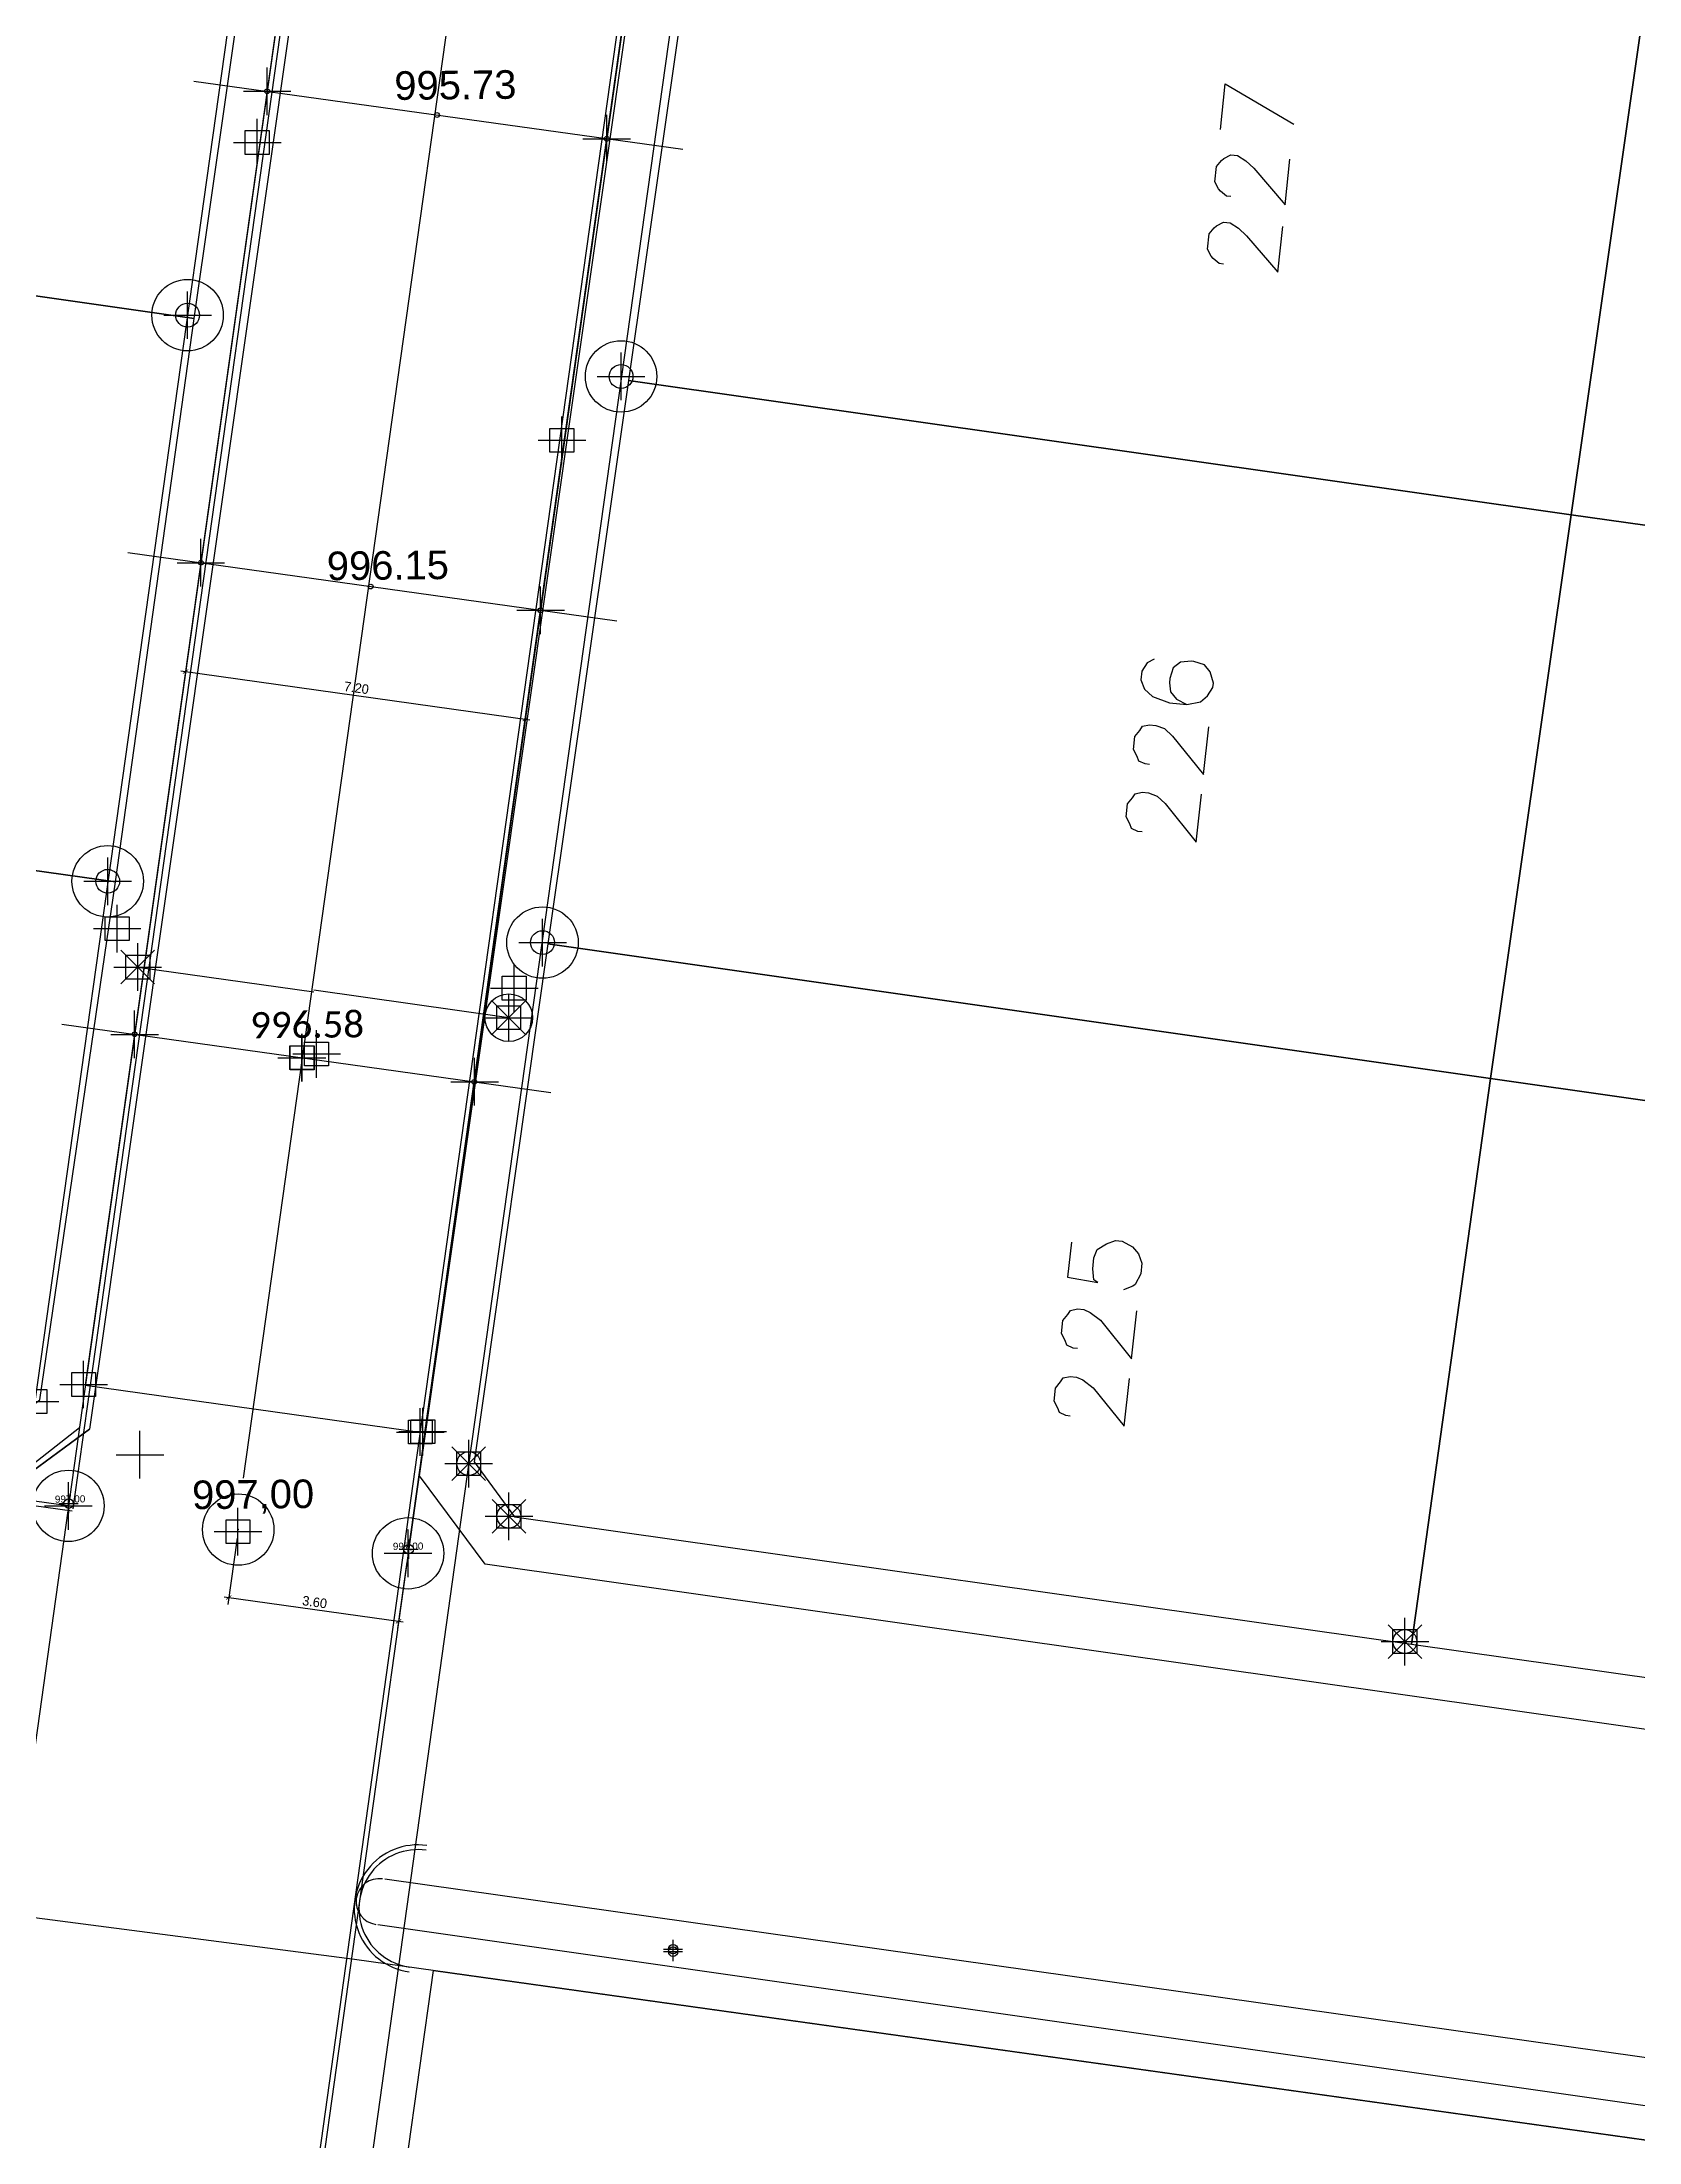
# Model space of a CAD drawing. Header units: metres. Extents: x -977055 to 805873, y -1033982 to 242021.
# Drawn here: x 957.21 to 990.73, y 1032.73 to 1076.83 of the extents above; entities that cross this region are included whole.
import ezdxf

# ---------------------------------------------------------------- set-up
doc = ezdxf.new("R2010")
doc.units = ezdxf.units.M
doc.header["$PDMODE"] = 32
doc.header["$PDSIZE"] = 1.5
for name, color, linetype in [('12-CONDICIONES EXISTENTES', 2, 'Continuous'), ('C-ANNO-MATC-TEXT', 150, 'Continuous'), ('C-ROAD-PROF-TEXT', 11, 'Continuous'), ('LOTE 243', 6, 'Continuous'), ('PUNTOS V', 4, 'Continuous'), ('V-NODE', 1, 'Continuous'), ('V-SITE-VEGE', 80, 'Continuous')]:
    doc.layers.add(name, color=color, linetype=linetype)
doc.layers.add('PDF2_area escolar', color=7, linetype='Continuous', true_color=0x989898)
doc.layers.add('PDF_Geometry', color=7, linetype='Continuous', true_color=0x797979)
doc.styles.add('CITY2', font='stylu.ttf', dxfattribs={"height": 0.2})
doc.styles.get("Standard").update_dxf_attribs({"font": 'arial.ttf'})
doc.dimstyles.new('COTAS2', dxfattribs={"dimtxt": 0.02, "dimasz": 0.1, "dimexe": 0.15, "dimexo": 0.08, "dimgap": 0.05, "dimtad": 1, "dimzin": 0, "dimdsep": 46, "dimtxsty": 'CITY2', "dimblk": 'ARCHTICK', "dimcen": 1, "dimdle": 0.1, "dimclrd": 1, "dimclre": 1, "dimclrt": 2, "dimadec": 0, "dimazin": 0, "dimtfac": 1, "dimtofl": 0, "dimtmove": 0, "dimatfit": 3, "dimldrblk": 'ARCHTICK', "dimfxl": 0.18, "dimtolj": 1, "dimtzin": 0, "dimarcsym": 0})

# ---------------------------------------------------------------- blocks, each defined once
blk = doc.blocks.new('*U2498')
at = {"color": 0, "linetype": 'ByBlock', "lineweight": -2, "transparency": 16777216}
for p, q in [((0, -1), (0, 1)), ((-1, 0), (1, 0))]:
    blk.add_line(p, q, dxfattribs=at)
blk.add_lwpolyline([(-0.5, -0.5), (-0.5, 0.5), (0.5, 0.5), (0.5, -0.5)], close=True, dxfattribs=at)
blk = doc.blocks.new('*U2789', base_point=(957.058, 1048.277, 997.518))
at = {"layer": 'V-NODE', "color": 130, "lineweight": -2, "xscale": 0.5, "yscale": 0.5, "zscale": 0.5}
blk.add_blockref('*U2498', (957.058, 1048.277, 997.518), dxfattribs=at)
blk = doc.blocks.new('*U2804', base_point=(967.009, 1045.867, 997.595))
at = {"layer": 'V-NODE', "color": 130, "lineweight": -2, "xscale": 0.5, "yscale": 0.5, "zscale": 0.5}
blk.add_blockref('*U2498', (967.009, 1045.867, 997.595), dxfattribs=at)
blk = doc.blocks.new('*U2807', base_point=(966.165, 1046.973, 997.573))
at = {"layer": 'V-NODE', "color": 130, "lineweight": -2, "xscale": 0.5, "yscale": 0.5, "zscale": 0.5}
blk.add_blockref('*U2498', (966.165, 1046.973, 997.573), dxfattribs=at)
blk = doc.blocks.new('*U2810', base_point=(985.819, 1043.236, 997.808))
at = {"layer": 'V-NODE', "color": 130, "lineweight": -2, "xscale": 0.5, "yscale": 0.5, "zscale": 0.5}
blk.add_blockref('*U2498', (985.819, 1043.236, 997.808), dxfattribs=at)
blk = doc.blocks.new('*U2823')
at = {"color": 0, "linetype": 'ByBlock', "lineweight": -2, "transparency": 16777216}
for p, q in [((-0.7071067811865476, -0.7071067811865476), (0.7071067811865476, 0.7071067811865476)), ((-0.7071067811865476, 0.7071067811865476), (0.7071067811865476, -0.7071067811865476))]:
    blk.add_line(p, q, dxfattribs=at)
blk.add_circle((0, 0), 0.5, dxfattribs=at)
blk = doc.blocks.new('*U2838', base_point=(967.009, 1045.867, 997.595))
at = {"layer": 'V-NODE', "color": 50, "lineweight": -2, "xscale": 0.5, "yscale": 0.5, "zscale": 0.5}
blk.add_blockref('*U2823', (967.009, 1045.867, 997.595), dxfattribs=at)
blk = doc.blocks.new('*U2841', base_point=(966.165, 1046.973, 997.573))
at = {"layer": 'V-NODE', "color": 50, "lineweight": -2, "xscale": 0.5, "yscale": 0.5, "zscale": 0.5}
blk.add_blockref('*U2823', (966.165, 1046.973, 997.573), dxfattribs=at)
blk = doc.blocks.new('*U2844', base_point=(985.819, 1043.236, 997.808))
at = {"layer": 'V-NODE', "color": 50, "lineweight": -2, "xscale": 0.5, "yscale": 0.5, "zscale": 0.5}
blk.add_blockref('*U2823', (985.819, 1043.236, 997.808), dxfattribs=at)
blk = doc.blocks.new('base')
at = {"layer": 'PDF_Geometry', "lineweight": 25, "extrusion": (-0.0007874166417946805, 0.0633644376725456, 0.9979901442466627)}
for points, elevation in [([(-314.3552819679592, -197.288328509713), (-299.6011355210287, -195.6808180470181), (-292.7439177582637, -194.188423358189), (-282.662948257382, -192.1106340516308), (-274.4763597311322, -190.3610624671207), (-258.0365534531994, -185.1542219933494), (-248.0293833124518, -180.6098816317743), (-240.5388730459387, -177.7099154838506), (-228.6433763332012, -174.0422723837931), (-222.7333490577522, -172.7139865559868), (-217.3844782585458, -171.0398673987778), (-209.934716274275, -169.2478944648578), (-202.1600529677526, -164.759179990033), (-196.1955155376124, -160.284237653118), (-195.0726549845591, -159.8166968121014), (-178.094814639811, -157.4569346023494), (-154.2977462807728, -156.6143117616438), (-136.6673344922945, -154.6113964854389), (-124.4364601882693, -153.1635935482933), (-118.0655043404745, -151.4735015854369), (-100.7902966838343, -146.6455352535), (-80.95492233695109, -140.9667423377788), (-73.38455830766388, -139.3284122613087), (-61.69391873819029, -135.8215718879393), (-40.50438788576779, -131.6043129854339), (-37.7266973809482, -130.8724353794983), (-17.66112228271595, -129.4411323176498), (1.311326940559981, -127.4607918503023), (21.09219113275145, -124.9286554436886), (41.00632404127121, -122.8299135990616), (47.37618468792716, -123.4582366358462), (63.59242301410231, -123.186151339279), (81.4023688686827, -124.3117190987972), (85.63932086076117, -96.07220161470705), (88.70494628227688, -66.39317732569197), (92.81084049122336, -40.78101362330841), (97.16015998885986, -22.38567315100005), (100.5964250127508, -1.561781637611383), (102.4825201206243, 8.319847787536474), (109.6910061566435, 37.36063063676244), (117.5278049639873, 76.62006330413116), (126.2165255562537, 115.6377442808987), (131.5129944793656, 149.5923503001781), (134.6821642045726, 173.9726126092042), (136.9157149126355, 195.5905993530313), (139.9559967260671, 229.6779162226085), (141.5584555981193, 250.6763723351369), (142.6140777324096, 271.3697434005035), (143.2522986412805, 283.2101823579814), (147.0657642089188, 312.9382202650764), (152.5802840162566, 355.6306631493014), (153.5538003927352, 396.0415753157624), (150.869116329812, 418.0202524625785), (151.7766024087249, 438.638728966674), (150.9593231761023, 458.0275047451501), (151.7766024087249, 438.638728966674), (150.869116329812, 418.0202524625785), (153.5538003927352, 396.0415753157624), (152.5802840162566, 355.6306631493014), (147.0657642089188, 312.9382202650764), (143.2522986412805, 283.2101823579814), (142.6140777324096, 271.3697434005035), (141.5584555981193, 250.6763723351369), (139.9559967260671, 229.6779162226085), (136.9157149126355, 195.5905993530313), (134.6821642045726, 173.9726126092042), (131.5129944793656, 149.5923503001781), (126.2165255562537, 115.6377442808987), (117.5278049639873, 76.62006330413116), (109.6910061566435, 37.36063063676244), (102.4825201206243, 8.319847787536474), (100.5964250127508, -1.561781637611383), (97.16015998885986, -22.38567315100005), (92.81084049122336, -40.78101362330841), (88.70494628227688, -66.39317732569197), (85.63932086076117, -96.07220161470705), (81.4023688686827, -124.3117190987972), (63.59242301410231, -123.186151339279), (47.37618468792716, -123.4582366358462), (41.00632404127121, -122.8299135990616), (21.09219113275145, -124.9286554436886), (1.311326940559981, -127.4607918503023), (-17.66112228271595, -129.4411323176498), (-37.7266973809482, -130.8724353794983), (-40.50438788576779, -131.6043129854339), (-61.69391873819029, -135.8215718879393), (-73.38455830766388, -139.3284122613087), (-80.95492233695109, -140.9667423377788), (-100.7902966838343, -146.6455352535), (-118.0655043404745, -151.4735015854369), (-124.4364601882693, -153.1635935482933), (-136.6673344922945, -154.6113964854389), (-154.2977462807728, -156.6143117616438), (-178.094814639811, -157.4569346023494), (-195.0726549845591, -159.8166968121014), (-196.1955155376124, -160.284237653118), (-202.1600529677526, -164.759179990033), (-209.934716274275, -169.2478944648578), (-217.3844782585458, -171.0398673987778), (-222.7333490577522, -172.7139865559868), (-228.6433763332012, -174.0422723837931), (-240.5388730459387, -177.7099154838506), (-248.0293833124518, -180.6098816317743), (-258.0365534531994, -185.1542219933494), (-274.4763597311322, -190.3610624671207), (-282.662948257382, -192.1106340516308), (-292.7439177582637, -194.188423358189), (-299.6011355210287, -195.6808180470181), (-314.3552819679592, -197.288328509713), (-312.1778944817551, -178.4458316029707), (-309.1458369423215, -157.8978380592135), (-306.8759495529501, -132.8991505854866), (-305.8230654215067, -118.0018170192225), (-298.6426917927975, -78.80241157407607), (-291.0553418804041, -45.07743817465702), (-282.2520531148432, -15.11589338187745), (-275.644913971278, 10.47314791107899), (-270.3186795736881, 33.89796466241295), (-263.824992871361, 63.1639787960239), (-258.1496190100342, 86.40761867954808), (-284.4243546828334, 123.8876732260906)], 0.02550386025637508), ([(-73.97244102600578, -29.12660454935101), (-75.85084919499131, -30.47690731998705), (-73.97244102600578, -29.12660454935101), (-35.50380772019841, -35.05966184508634), (-34.15350494956292, -36.93807001407094), (-44.2678986160869, -102.0299384667073), (-86.66622899545524, -112.5488270505677), (-88.33483108513258, -111.0030379391028), (-75.85084919499131, -30.47690731998705)], 0.02550386025638218), ([(-99.930903534681, -57.53138768836305), (-100.0465463781944, -58.49124484698972), (-101.4722913106713, -57.62390812244914)], 0.02550386025607176), ([(-100.1313593424726, -56.11610875946046), (-100.0399443749844, -56.12712236360477), (-99.91383552789623, -56.23505773730983), (-99.87363484622342, -56.28627202312538), (-99.79874028495139, -56.43440807850282), (-99.83728789945579, -56.75436046471177), (-99.94522327316047, -56.88046931180037), (-99.99643755897728, -56.92066999347205), (-100.1445736143537, -56.99556455474374), (-100.2816960655857, -56.97904414852706), (-100.4535123964185, -56.86560197275143), (-100.6198219251789, -56.70645231323014), (-101.2685396340052, -55.93273122391504), (-101.3841824775184, -56.89258838254284)], 0.02550386025604734), ([(-99.96064847823834, -54.69917676339239), (-99.86923351075009, -54.7101903675367), (-99.7431246636619, -54.81812574124017), (-99.70292398198912, -54.8693400270564), (-99.6280294207172, -55.01747608243338), (-99.66657703522158, -55.33742846864143), (-99.77451240892604, -55.4635373157307), (-99.82572669474263, -55.50373799740238), (-99.9738627501192, -55.57863255867544), (-100.1109852013518, -55.56211215245943), (-100.2828015321846, -55.44866997668176), (-100.4491110609452, -55.2895203171616), (-101.0978287697705, -54.51579922784516), (-101.2134716132846, -55.4756563864734)], 0.02550386025632179), ([(-98.40441389411967, -46.400788863073), (-98.25627783874253, -46.32589430180063), (-98.14283566296612, -46.15407797096911), (-98.12080845467784, -45.97124803599191), (-98.19019621387791, -45.77740449687108), (-98.35650574263852, -45.61825483734933), (-98.71115200844827, -45.48278545328509), (-99.07681187840126, -45.43873103670877), (-99.36207038501047, -45.497105191764), (-99.515713242459, -45.61770723678089), (-99.62915541823564, -45.78952356761378), (-99.64016902238001, -45.88093853510102), (-99.57628806525166, -46.12048955796637), (-99.4556860202358, -46.27413241541595), (-99.23265540358639, -46.34737390951944), (-99.18694791984257, -46.35288071159182), (-98.95290369904983, -46.33470723820827), (-98.7992608416014, -46.21410519319138), (-98.72601934749629, -45.99107457654273), (-98.7150057433523, -45.89965960905526), (-98.73868601880851, -45.71132287200614), (-98.85928806382461, -45.55768001455678), (-99.07681187840126, -45.43873103670877)], 0.02550386025632179), ([(-98.27720984589278, -44.19030923713562), (-98.18579487840455, -44.20132284127946), (-98.0541792292442, -44.26355073124159), (-98.01948534964359, -44.36047250080122), (-97.94459078837168, -44.50860855617842), (-97.97763160080365, -44.78285345864309), (-98.08556697450857, -44.9089623057319), (-98.14228806239699, -44.99487047114766), (-98.28491731570125, -45.02405754867505), (-98.4220397669339, -45.00753714245858), (-98.59936289983867, -44.93980245042658), (-98.76567242859953, -44.78065279090688), (-99.4088833353528, -43.9612242178459), (-99.53003298093883, -44.96678886021822)], 0.02550386025611351), ([(-98.10649898165872, -42.77337724106708), (-98.01508401417003, -42.78439084521163), (-97.88346836501034, -42.84661873517147), (-97.8487744854095, -42.94354050473132), (-97.77387992413713, -43.09167656010853), (-97.80692073656968, -43.36592146257342), (-97.91485611027436, -43.49203030966201), (-97.97157719816302, -43.57793847507754), (-98.11420645146752, -43.60712555260675), (-98.25132890269983, -43.59060514639028), (-98.42865203560459, -43.52287045435691), (-98.59496156436532, -43.36372079483721), (-99.23817247111884, -42.54429222177691), (-99.35932211670429, -43.54985686414855)], 0.02550386025637419), ([(-96.51171678303557, -34.15503695453943), (-96.42360794988242, -33.42371721463244), (-97.05800592022875, -33.30091450187959), (-96.97209775481234, -33.35763558976705), (-96.95392428142783, -33.59167981056026), (-96.98145829178841, -33.82021722928062), (-97.04919298382121, -33.99754036218589), (-97.2485433250144, -34.11263560513062), (-97.44238686413456, -34.18202336433016), (-97.57950931536767, -34.16550295811415), (-97.79703312994431, -34.04655398026478), (-97.91763517496041, -33.89291112281678), (-97.98702293416048, -33.6990675836955), (-97.95948892380024, -33.47053016497469), (-97.84053994595143, -33.25300635039841), (-97.78932566013563, -33.21280566872649), (-97.59548212101441, -33.14341790952537)], 0.02550386025616591), ([(-96.61305015352924, -31.91702331824215), (-96.52163518604078, -31.92803692238647), (-96.39001953688053, -31.99026481234631), (-96.35532565728084, -32.08718658190752), (-96.28043109600834, -32.23532263728314), (-96.3134719084409, -32.50956753974916), (-96.4214072821457, -32.63567638683708), (-96.47812837003367, -32.72158455225352), (-96.62075762333805, -32.75077162978158), (-96.75788007457103, -32.73425122356512), (-96.8894957237314, -32.67202333360549), (-97.10151273623573, -32.50736687201205), (-97.74472364298938, -31.6879382989529), (-97.86587328857516, -32.69350294132339)], 0.02550386025631068), ([(-96.44233928929505, -30.50009132217253), (-96.35092432180633, -30.51110492631638), (-96.21930867264658, -30.57333281627804), (-96.18461479304665, -30.67025458583788), (-96.10972023177428, -30.81839064121509), (-96.14276104420694, -31.09263554367998), (-96.25069641791137, -31.21874439076858), (-96.30741750579948, -31.30465255618411), (-96.45004675910397, -31.33383963371194), (-96.58716921033682, -31.31731922749503), (-96.71878485949709, -31.25509133753563), (-96.93080187200177, -31.09043487594219), (-97.57401277875552, -30.27100630288303), (-97.69516242434064, -31.27657094525513)], 0.02550386025608997), ([(-84.12115548437995, -27.53292781732723), (-82.77085271374456, -29.41133598631182)], 0.02550386025635709), ([(-81.77357393813107, -19.97907392879555), (-122.465353541187, -13.63906088029588)], 0.02550386025611406)]:
    blk.add_lwpolyline(points, dxfattribs=dict(at, elevation=elevation))
for points, elevation in [([(-138.5755594630554, -126.1879641306944), (-140.2441615527327, -124.6421750192292), (-124.4681969591727, -22.95017329222611), (-122.5842819881156, -21.55416303784578), (-84.12115548437995, -27.53292781732723), (-82.77085271374456, -29.41133598631182), (-95.9151032519651, -114.2631571549079), (-97.51210664924518, -115.9719599262573)], 0.02550386025636975), ([(-78.33936586553749, -53.82627164401858), (-80.18800856004458, -65.70636368259913), (-60.42805584408323, -68.73622055429588), (-58.58491995164742, -56.90183599946055)], 0.02550386025632134), ([(-107.1967609137563, -49.3293944879558), (-109.045403608264, -61.20948652653498), (-89.29095769437465, -64.28505088197558), (-87.44231499986714, -52.40495884339638)], 0.02550386025616769), ([(-126.9567136297187, -46.29953761625766), (-128.7998495221547, -58.13392217109482), (-109.045403608264, -61.20948652653497), (-107.1967609137563, -49.32939448795578)], 0.02550386025630491), ([(-76.54193745684586, -41.98638028711088), (-78.33936586553749, -53.8262716440186), (-58.58491995164742, -56.90183599946057), (-56.73627725713953, -45.02174396087957)], 0.02550386025605755), ([(-105.3536250213213, -37.49500993311862), (-107.1967609137563, -49.32939448795578), (-87.44231499986714, -52.40495884339636), (-85.5991791074312, -40.57057428855921)], 0.02550386025638351), ([(-125.1537784189549, -34.41393877560633), (-126.9567136297187, -46.29953761625767), (-107.1967609137563, -49.3293944879558), (-105.3536250213213, -37.49500993311863)], 0.02550386025606599), ([(-74.81444440792356, -31.11185289090264), (-76.54193745684586, -41.98638028711086), (-56.73627725713953, -45.02174396087977), (-54.9388488484487, -33.18185260397159), (-73.69323692203879, -30.2731453778604)], 0.02550386025633355), ([(-103.5506898105575, -25.60941109246729), (-105.3536250213213, -37.49500993311863), (-85.5991791074312, -40.57057428855922), (-83.91739354225375, -29.69054009027975), (-84.75059425322344, -28.52362512064995)], 0.02550386025615192), ([(-123.4262853700325, -23.53941137939764), (-125.1537784189549, -34.41393877560655), (-105.3536250213213, -37.49500993311862), (-103.5506898105575, -25.60941109246751), (-122.3050778841478, -22.70070386635472)], 0.02550386025637308)]:
    blk.add_lwpolyline(points, close=True, dxfattribs=dict(at, elevation=elevation))
at = {"layer": 'PDF_Geometry', "lineweight": 25, "extrusion": (-0.0007874166417946805, 0.0633644376725456, 0.9979901442466627), "elevation": 0.02550386025608553}
blk.add_lwpolyline([(-122.4774095861508, -13.68425105005593, 0.9999880576315903), (-122.6322106705162, -14.6391187205956), (-81.93492426538862, -20.93342428535051)], format="xyb", dxfattribs=at)
blk = doc.blocks.new('*U3056')
at = {"color": 0, "linetype": 'ByBlock', "lineweight": -2, "transparency": 16777216}
for p, q in [((0, -1), (0, 1)), ((-1, 0), (1, 0))]:
    blk.add_line(p, q, dxfattribs=at)
blk.add_circle((0, 0), 0.5, dxfattribs=at)
blk = doc.blocks.new('*U3173', base_point=(958.586, 1059.202, 997.045))
at = {"layer": 'V-NODE', "color": 90, "lineweight": -2, "xscale": 0.5, "yscale": 0.5, "zscale": 0.5}
blk.add_blockref('*U3056', (958.586, 1059.202, 997.045), dxfattribs=at)
blk = doc.blocks.new('*U3176', base_point=(967.715, 1057.915, 997.068))
at = {"layer": 'V-NODE', "color": 90, "lineweight": -2, "xscale": 0.5, "yscale": 0.5, "zscale": 0.5}
blk.add_blockref('*U3056', (967.715, 1057.915, 997.068), dxfattribs=at)
blk = doc.blocks.new('*U3179', base_point=(960.264, 1071.092, 996.593))
at = {"layer": 'V-NODE', "color": 90, "lineweight": -2, "xscale": 0.5, "yscale": 0.5, "zscale": 0.5}
blk.add_blockref('*U3056', (960.264, 1071.092, 996.593), dxfattribs=at)
blk = doc.blocks.new('*U3182', base_point=(969.364, 1069.805, 996.724))
at = {"layer": 'V-NODE', "color": 90, "lineweight": -2, "xscale": 0.5, "yscale": 0.5, "zscale": 0.5}
blk.add_blockref('*U3056', (969.364, 1069.805, 996.724), dxfattribs=at)
blk = doc.blocks.new('_ArchTick')
at = {"color": 0, "linetype": 'ByBlock', "const_width": 0.15}
blk.add_lwpolyline([(-0.5, -0.5), (0.5, 0.5)], dxfattribs=at)
blk = doc.blocks.new('*D3503')
at = {"layer": 'Defpoints', "color": 0, "transparency": 16777216}
for p in [(961.3123622691455, 1045.483514632513, 1009.435236553606), (964.8777218319315, 1044.985313188366, 1009.435236553606), (964.6927601122137, 1043.661641721949)]:
    blk.add_point(p, dxfattribs=at)
at = {"layer": 'PUNTOS V', "color": 1, "linetype": 'Continuous', "lineweight": -2, "transparency": 16777216}
for p, q in [((961.3012911231622, 1045.40428440011), (961.1066421507088, 1044.01128648034)), ((964.866650685948, 1044.906082955963), (964.6720017134946, 1043.513085036194))]:
    blk.add_line(p, q, dxfattribs=at)
at = {"layer": 'PUNTOS V', "color": 1, "lineweight": -2, "transparency": 16777216}
blk.add_line((961.0283627589242, 1044.173682098575), (964.7917979027173, 1043.64780278947), dxfattribs=at)
at = {"layer": 'PUNTOS V', "color": 1, "lineweight": -2, "transparency": 16777216, "xscale": 0.1, "yscale": 0.1, "zscale": 0.1}
for p, rotation in [((961.1274005494279, 1044.159843166096), 172.0453458767267), ((964.6927601122137, 1043.661641721949), 352.0453458767267)]:
    blk.add_blockref('_ArchTick', p, dxfattribs=dict(at, rotation=rotation))
at = {"layer": 'PUNTOS V', "color": 2, "transparency": 16777216, "insert": (962.9314567199361, 1044.063721754391), "char_height": 0.2, "attachment_point": 5, "rotation": 352.0453458767266, "style": 'CITY2'}
blk.add_mtext('\\A1;3.60', dxfattribs=at)
blk = doc.blocks.new('*D3591')
at = {"layer": 'Defpoints', "color": 0, "transparency": 16777216}
for p in [(960.3418045154847, 1064.462578538573, 1009.435236553606), (967.4717802162247, 1063.460856767393, 1009.435236553606), (967.3518061710859, 1062.6069150331)]:
    blk.add_point(p, dxfattribs=at)
at = {"layer": 'PUNTOS V', "color": 1, "linetype": 'Continuous', "lineweight": -2, "transparency": 16777216}
for p, q in [((960.3306742735828, 1064.383356586343), (960.2009612667796, 1063.460095643848)), ((967.4606499743228, 1063.381634815163), (967.3309369675196, 1062.458373872668))]:
    blk.add_line(p, q, dxfattribs=at)
at = {"layer": 'PUNTOS V', "color": 1, "lineweight": -2, "transparency": 16777216}
blk.add_line((960.1228030300578, 1063.622549606658), (967.4508336113739, 1062.593002230723), dxfattribs=at)
at = {"layer": 'PUNTOS V', "color": 1, "lineweight": -2, "transparency": 16777216, "xscale": 0.1, "yscale": 0.1, "zscale": 0.1}
for p, rotation in [((960.2218304703458, 1063.608636804281), 172.0026081061038), ((967.3518061710859, 1062.6069150331), 352.0026081061038)]:
    blk.add_blockref('_ArchTick', p, dxfattribs=dict(at, rotation=rotation))
at = {"layer": 'PUNTOS V', "color": 2, "transparency": 16777216, "insert": (963.8087875115856, 1063.264146481429), "char_height": 0.2, "attachment_point": 5, "rotation": 352.00260810610376, "style": 'CITY2'}
blk.add_mtext('\\A1;7.20', dxfattribs=at)
blk = doc.blocks.new('*U3818')
at = {"color": 0, "linetype": 'ByBlock', "lineweight": -2, "transparency": 16777216}
for p, q in [((0, -1), (0, 1)), ((-1, 0), (1, 0))]:
    blk.add_line(p, q, dxfattribs=at)
blk = doc.blocks.new('*U3824', base_point=(957.761, 1046.085, 997))
at = {"layer": 'V-NODE', "color": 4, "lineweight": -2, "xscale": 0.5, "yscale": 0.5, "zscale": 0.5}
blk.add_blockref('*U3818', (957.761, 1046.085, 997), dxfattribs=at)
blk = doc.blocks.new('*U3827', base_point=(964.892, 1045.089, 997))
at = {"layer": 'V-NODE', "color": 4, "lineweight": -2, "xscale": 0.5, "yscale": 0.5, "zscale": 0.5}
blk.add_blockref('*U3818', (964.892, 1045.089, 997), dxfattribs=at)
blk = doc.blocks.new('*U3842', base_point=(969.064, 1074.797, 995.73))
at = {"layer": 'V-NODE', "color": 4, "lineweight": -2, "xscale": 0.5, "yscale": 0.5, "zscale": 0.5}
blk.add_blockref('*U3818', (969.064, 1074.797, 995.73), dxfattribs=at)
blk = doc.blocks.new('*U3845', base_point=(961.934, 1075.793, 995.73))
at = {"layer": 'V-NODE', "color": 4, "lineweight": -2, "xscale": 0.5, "yscale": 0.5, "zscale": 0.5}
blk.add_blockref('*U3818', (961.934, 1075.793, 995.73), dxfattribs=at)
blk = doc.blocks.new('*U3848', base_point=(967.673, 1064.894, 996.15))
at = {"layer": 'V-NODE', "color": 4, "lineweight": -2, "xscale": 0.5, "yscale": 0.5, "zscale": 0.5}
blk.add_blockref('*U3818', (967.673, 1064.894, 996.15), dxfattribs=at)
blk = doc.blocks.new('*U3851', base_point=(960.542, 1065.891, 996.15))
at = {"layer": 'V-NODE', "color": 4, "lineweight": -2, "xscale": 0.5, "yscale": 0.5, "zscale": 0.5}
blk.add_blockref('*U3818', (960.542, 1065.891, 996.15), dxfattribs=at)
blk = doc.blocks.new('*U3854', base_point=(959.151, 1055.988, 996.58))
at = {"layer": 'V-NODE', "color": 4, "lineweight": -2, "xscale": 0.5, "yscale": 0.5, "zscale": 0.5}
blk.add_blockref('*U3818', (959.151, 1055.988, 996.58), dxfattribs=at)
blk = doc.blocks.new('*U3857', base_point=(966.288, 1054.992, 996.58))
at = {"layer": 'V-NODE', "color": 4, "lineweight": -2, "xscale": 0.5, "yscale": 0.5, "zscale": 0.5}
blk.add_blockref('*U3818', (966.288, 1054.992, 996.58), dxfattribs=at)
blk = doc.blocks.new('*U3881', base_point=(957.761, 1046.085, 997))
at = {"layer": 'V-NODE', "color": 4, "lineweight": -2, "xscale": 0.5, "yscale": 0.5, "zscale": 0.5}
blk.add_blockref('*U3818', (957.761, 1046.085, 997), dxfattribs=at)
blk = doc.blocks.new('*U4211')
at = {"color": 0, "linetype": 'ByBlock', "lineweight": -2, "transparency": 16777216}
for p, q in [((-0.7071067811865476, -0.7071067811865476), (0.7071067811865476, 0.7071067811865476)), ((-0.7071067811865476, 0.7071067811865476), (0.7071067811865476, -0.7071067811865476))]:
    blk.add_line(p, q, dxfattribs=at)
blk = doc.blocks.new('*U4226', base_point=(959.218, 1057.4, 996.196))
at = {"layer": 'V-NODE', "lineweight": -2, "xscale": 0.5, "yscale": 0.5, "zscale": 0.5}
blk.add_blockref('*U4211', (959.218, 1057.4, 996.196), dxfattribs=at)
blk = doc.blocks.new('*U4227', base_point=(967.006, 1056.338, 996.561))
at = {"layer": 'V-NODE', "lineweight": -2, "xscale": 0.5, "yscale": 0.5, "zscale": 0.5}
blk.add_blockref('*U4211', (967.006, 1056.338, 996.561), dxfattribs=at)
blk = doc.blocks.new('*U4239')
at = {"color": 0, "linetype": 'ByBlock', "lineweight": -2, "transparency": 16777216}
for p, q in [((0, -1), (0, 1)), ((-1, 0), (1, 0))]:
    blk.add_line(p, q, dxfattribs=at)
blk.add_lwpolyline([(-0.5, -0.5), (-0.5, 0.5), (0.5, 0.5), (0.5, -0.5)], close=True, dxfattribs=at)
blk = doc.blocks.new('*U4553')
at = {"color": 0, "linetype": 'ByBlock', "lineweight": -2, "transparency": 16777216}
for p, q in [((-1, 0), (1, 0)), ((0, -1), (0, 1))]:
    blk.add_line(p, q, dxfattribs=at)
blk.add_circle((0, 0), 0.5, dxfattribs=at)
blk = doc.blocks.new('*U4616', base_point=(970.457, 1036.724, 998.022))
at = {"layer": 'V-NODE', "lineweight": -2, "xscale": 0.2, "yscale": 0.2, "zscale": 0.2}
blk.add_blockref('*U4553', (970.457, 1036.724, 998.022), dxfattribs=at)
blk = doc.blocks.new('*U4625', base_point=(957.768, 1046.133, 997))
at = {"layer": 'V-NODE', "lineweight": -2, "xscale": 0.2, "yscale": 0.2, "zscale": 0.2}
blk.add_blockref('*U4553', (957.768, 1046.133, 997), dxfattribs=at)
blk = doc.blocks.new('*U4637', base_point=(964.906, 1045.176, 997))
at = {"layer": 'V-NODE', "lineweight": -2, "xscale": 0.2, "yscale": 0.2, "zscale": 0.2}
blk.add_blockref('*U4553', (964.906, 1045.176, 997), dxfattribs=at)
blk = doc.blocks.new('*U4640', base_point=(970.457, 1036.774, 998.035))
at = {"layer": 'V-NODE', "lineweight": -2, "xscale": 0.2, "yscale": 0.2, "zscale": 0.2}
blk.add_blockref('*U4553', (970.457, 1036.774, 998.035), dxfattribs=at)
blk = doc.blocks.new('*U4643', base_point=(970.457, 1036.774, 998.009))
at = {"layer": 'V-NODE', "lineweight": -2, "xscale": 0.2, "yscale": 0.2, "zscale": 0.2}
blk.add_blockref('*U4553', (970.457, 1036.774, 998.009), dxfattribs=at)
blk = doc.blocks.new('*U4646', base_point=(970.457, 1036.724, 998.009))
at = {"layer": 'V-NODE', "lineweight": -2, "xscale": 0.2, "yscale": 0.2, "zscale": 0.2}
blk.add_blockref('*U4553', (970.457, 1036.724, 998.009), dxfattribs=at)
blk = doc.blocks.new('*U4652', base_point=(964.904, 1045.176, 997))
at = {"layer": 'V-NODE', "lineweight": -2, "xscale": 0.2, "yscale": 0.2, "zscale": 0.2}
blk.add_blockref('*U4553', (964.904, 1045.176, 997), dxfattribs=at)

msp = doc.modelspace()

# ---------------------------------------------------------------- linework, layer by layer
at = {"elevation": 1009.435236553606}
msp.add_lwpolyline([(976.0983938523952, 1124.862681138269), (968.9684181516552, 1125.864402909449), (958.1164370038014, 1048.622998823515), (965.2464127045414, 1047.621277052334)], close=True, dxfattribs=at)
for points, elevation in [([(964.8921561791499, 1045.088617706548), (974.6300239755321, 1114.407979581714), (967.4989999999999, 1115.404)], 1009.435236553606), ([(964.565999997216, 1030.191999980014), (965.4243563357247, 1036.328168725993), (1001.641095108671, 1031.261999822759), (1000.865418902085, 1025.110138968639), (964.56600000281, 1030.192000019982)], 998.163)]:
    msp.add_lwpolyline(points, dxfattribs=dict(elevation=elevation))
at = {"color": 6, "elevation": 998.163}
msp.add_lwpolyline([(1001.641095108671, 1031.261999822759), (963.7700832184089, 1036.559576282508), (956.5643841475041, 1037.496472517407), (916.1914214121606, 1043.119959038563), (916.191489819873, 1043.120450117572, -1), (916.5336520421012, 1045.576732880952), (953.3620521066589, 1040.446506265735), (954.2174576622289, 1046.587213174186), (869.0745264074465, 1058.447693978545), (858.6109999972161, 1059.786999980014), (828.7124109424099, 1064.10714131265), (827.833906392499, 1057.841811857884), (858.2095942098294, 1053.610453465904, -1), (857.8674320048373, 1051.154170700122), (857.8678773416696, 1051.154109420632), (800.4338138136364, 1059.154721191819), (799.5784082580225, 1053.014014283054), (807.8241681894632, 1051.865373098837), (809.290999954921, 1050.370999985906), (816.4519999549209, 1049.357999985906), (818.2387726877391, 1050.414610071109)], format="xyb", dxfattribs=at)
at = {"layer": '12-CONDICIONES EXISTENTES', "color": 1}
for p, q in [((959.2179999999996, 1057.4, 996.1940000000001), (962.9119931256428, 1056.881014593618)), ((967.0059999999996, 1056.338, 996.5590000000001), (962.9164254152058, 1056.912562392412, 1009.435236553606))]:
    msp.add_line(p, q, dxfattribs=at)
at = {"layer": '12-CONDICIONES EXISTENTES', "color": 1, "elevation": 994.6650000000001}
msp.add_lwpolyline([(973.9239125050258, 1135.627693794439), (961.429014208311, 1046.669307263041)], dxfattribs=at)
at = {"layer": '12-CONDICIONES EXISTENTES', "color": 1, "linetype": 'Continuous', "elevation": 997.203}
for points in [[(867.1457299656266, 1058.615411365543), (957.8417577288957, 1045.981379620747)], [(867.1595268294261, 1058.714455025357), (957.8555545926952, 1046.080423280561)]]:
    msp.add_lwpolyline(points, dxfattribs=at)
at = {"layer": '12-CONDICIONES EXISTENTES', "color": 1}
msp.add_circle((967.0059999999996, 1056.338, 996.5590000000001), 0.5, dxfattribs=at)
for radius in [1.34, 1.24]:
    msp.add_arc((965.1015513511073, 1037.626520210559, 998.561), radius, 82.0696829134736, 262.0882448899042, dxfattribs=at)
for p in [(960.2639999999999, 1071.092, 996.593), (969.3639999999998, 1069.805, 996.724), (958.5859999999998, 1059.202, 997.045), (967.7149999999999, 1057.915, 997.068)]:
    msp.add_point(p, dxfattribs=at)
at = {"layer": 'LOTE 243', "color": 1, "elevation": 1009.435236553606}
for points in [[(977.0000150119333, 1131.998932448287), (965.0792226633553, 1047.150063007433), (962.4660693500684, 1028.448106007362), (952.7800266914426, 959.1458007485747), (950.9478539358056, 946.0515653995524), (937.9534216648968, 853.3641216108874)], [(977.0948248596051, 1131.955), (965.1782501036433, 1047.136150205055), (962.5651072445801, 1028.434267819234), (952.8790640580048, 959.1319587825141), (951.0468891696589, 946.0377081828185), (938.0696907358192, 853.4731908859263)], [(978.0422191578945, 1131.510663371824), (966.1685245065239, 1046.99702218128), (963.555486189697, 1028.295885937944), (953.8694377236269, 958.9935391219082), (952.0372415081926, 945.8991360154798), (939.0600057779548, 853.3343524282851)]]:
    msp.add_lwpolyline(points, dxfattribs=at)
at = {"layer": 'LOTE 243', "color": 1, "linetype": 'ByBlock', "elevation": 1009.435236553606}
for points in [[(969.3183941352063, 1128.355435522926), (958.0482744029033, 1048.137871976236), (955.4343788936428, 1029.430617750302), (945.7483736655629, 960.1285803391423), (943.9163523354378, 947.0354278106774), (930.4204529847547, 850.7710923029603)], [(969.4248335487267, 1128.394279075218), (958.1473018431914, 1048.123959173858), (957.8533446139768, 1046.020151787809)], [(968.2539999999997, 1127.966999999981), (957.0580000000227, 1048.277000000011), (954.4439999634973, 1029.568999738739), (944.7579999999512, 960.2669999998221), (942.9259999977988, 947.1739999844109), (929.4301379429996, 850.9099307633153)]]:
    msp.add_lwpolyline(points, dxfattribs=at)
at = {"layer": 'PDF_Geometry', "lineweight": 25, "extrusion": (-0.0007874166417946805, 0.0633644376725456, 0.9979901442466627)}
msp.add_arc((-977.1052158850041, -960.4217017023211, 1060.760059697806), 0.4834148072501067, 261.180103135793, 81.17870090148945, dxfattribs=at)
at = {"layer": 'PUNTOS V', "color": 1}
for points, elevation in [([(960.3919598477742, 1076.008914872076), (970.6573432204789, 1074.574493259609)], 998.289), ([(959.0080666019434, 1066.105135821423), (969.2734499746481, 1064.670714208956)], 998.289), ([(957.6241733561126, 1056.201356770771), (967.8895567288173, 1054.766935158304)], 998.289), ([(956.2239105699557, 1046.348098873334), (957.9919276743441, 1047.734606974929)], 997.576)]:
    msp.add_lwpolyline(points, dxfattribs=dict(at, elevation=elevation))
for centre in [(961.9339597965404, 1075.795093773397, 998.289), (965.499093931077, 1075.295275328293, 998.289), (969.0642280827647, 1074.795456880784, 998.289), (960.5426791717433, 1065.8923469897, 998.289), (964.1078133062799, 1065.392528544596, 998.289), (967.6729474579676, 1064.892710097088, 998.289), (959.1513985469463, 1055.989600206004, 998.289), (966.2816668331706, 1054.989963313392, 998.289)]:
    msp.add_circle(centre, 0.05, dxfattribs=at)
for p in [(957.7614370642887, 1046.0850205918, 1009.435236553606), (961.3267966218473, 1045.586819149157, 1009.435236553606), (964.8921561791499, 1045.088617706548, 1009.435236553606)]:
    msp.add_point(p, dxfattribs=at)

# ---------------------------------------------------------------- block references
at = {"layer": 'C-ANNO-MATC-TEXT', "lineweight": -2, "xscale": 0.5, "yscale": 0.5, "zscale": 0.5}
for p in [(961.725, 1074.718, 996.089), (968.121, 1068.463, 996.3230000000001), (958.785, 1058.208, 996.308), (959.218, 1057.4, 996.1940000000001), (967.121, 1056.959, 996.3660000000001), (967.006, 1056.338, 996.5590000000001), (962.661, 1055.498, 996.5780000000001), (962.669, 1055.496, 996.5780000000001), (962.971, 1055.576, 995.177), (962.971, 1055.576, 995.177), (958.081, 1048.634, 997.1850000000001), (965.148, 1047.635, 997.089), (965.201, 1047.644, 997.21), (961.321, 1045.544, 996.998), (961.321, 1045.544, 996.998)]:
    msp.add_blockref('*U4239', p, dxfattribs=at)
at = {"layer": 'PDF2_area escolar'}
msp.add_blockref('base', (882.736, 1016.336, 999.038), dxfattribs=at)
at = {"layer": 'V-NODE'}
for name, p in [('*U3179', (960.2639999999999, 1071.092, 996.593)), ('*U3182', (969.3639999999998, 1069.805, 996.724)), ('*U3173', (958.5859999999998, 1059.202, 997.045)), ('*U3176', (967.7149999999999, 1057.915, 997.068)), ('*U4226', (959.2179999999996, 1057.4, 996.1940000000001)), ('*U4227', (967.0059999999996, 1056.338, 996.5590000000001)), ('*U2789', (957.0579999999998, 1048.277, 997.518)), ('*U2807', (966.1649999999997, 1046.973, 997.573)), ('*U2841', (966.1649999999997, 1046.973, 997.573)), ('*U4625', (957.7679999999993, 1046.133, 996.998)), ('*U2804', (967.0089999999998, 1045.867, 997.595)), ('*U2838', (967.0089999999998, 1045.867, 997.595)), ('*U4652', (964.9039999999993, 1045.176, 996.998)), ('*U4637', (964.9059999999993, 1045.176, 996.998)), ('*U2810', (985.8189999999997, 1043.236, 997.808)), ('*U2844', (985.8189999999997, 1043.236, 997.808)), ('*U4640', (970.4569999999993, 1036.774, 998.033)), ('*U4643', (970.4569999999993, 1036.774, 998.0070000000001)), ('*U4616', (970.4569999999993, 1036.724, 998.0200000000001)), ('*U4646', (970.4569999999993, 1036.724, 998.0070000000001))]:
    msp.add_blockref(name, p, dxfattribs=at)
at = {"layer": 'V-SITE-VEGE'}
for name, p in [('*U3845', (961.9339999999999, 1075.793, 995.729)), ('*U3842', (969.0639999999999, 1074.797, 995.729)), ('*U3851', (960.5419999999999, 1065.891, 996.149)), ('*U3848', (967.6729999999999, 1064.894, 996.149)), ('*U3854', (959.1509999999998, 1055.988, 996.5790000000001)), ('*U3857', (966.2879999999999, 1054.992, 996.5790000000001)), ('*U3881', (959.2636611936614, 1047.159668867011, 996.999)), ('*U3824', (957.7609999999999, 1046.085, 996.999)), ('*U3827', (964.8919999999999, 1045.089, 996.999))]:
    msp.add_blockref(name, p, dxfattribs=at)

# ---------------------------------------------------------------- texts
at = {"layer": 'C-ROAD-PROF-TEXT', "color": 11, "linetype": 'Continuous', "lineweight": -3, "attachment_point": 8, "rotation": 0.5711076705277119}
for s, insert, char_height in [('{\\C2;995.73}', (965.8883335867249, 1075.61667688361, 2007.724236553606), 0.6), ('{\\C2;996.15}', (964.471078795079, 1065.52905323709, 2007.724236553606), 0.6), ('{\\fCalibri|b0|i0|c0|p34;\\H0.91667x;\\C256;996.58}', (962.7752515031983, 1055.907725928684, 1009.435236553606), 0.6), ('{\\C2;997,00}', (961.6429350954677, 1045.916704527325, 2006.312236553606), 0.6), ('{\\C2;997,00}', (957.7979322063637, 1046.126742279927, 2006.312236553606), 0.15), ('{\\C2;997,00}', (964.8938976460512, 1045.135195659753, 3003.189236553605), 0.15)]:
    msp.add_mtext(s, dxfattribs=dict(at, insert=insert, char_height=char_height))

# ---------------------------------------------------------------- dimensions: what is measured, and where the dimension line sits
at = {"layer": 'PUNTOS V', "color": 1}
for p1, p2, distance, picture, middle in [((960.3418045154848, 1064.462578538573, 1009.435236553606), (967.4717802162248, 1063.460856767393, 1009.435236553606), -0.862328392826178, '*D3591', (963.8087875115856, 1063.264146481429)), ((961.3123622691456, 1045.483514632513, 1009.435236553606), (964.8777218319315, 1044.985313188366, 1009.435236553606), -1.33653170137014, '*D3503', (962.9314567199361, 1044.063721754391))]:
    dim = msp.add_aligned_dim(p1=p1, p2=p2, distance=distance, dimstyle='COTAS2', dxfattribs=at)
    dim.commit()
    dim.dimension.update_dxf_attribs({"geometry": picture, "text_midpoint": middle})

doc.saveas('drawing.dxf')
